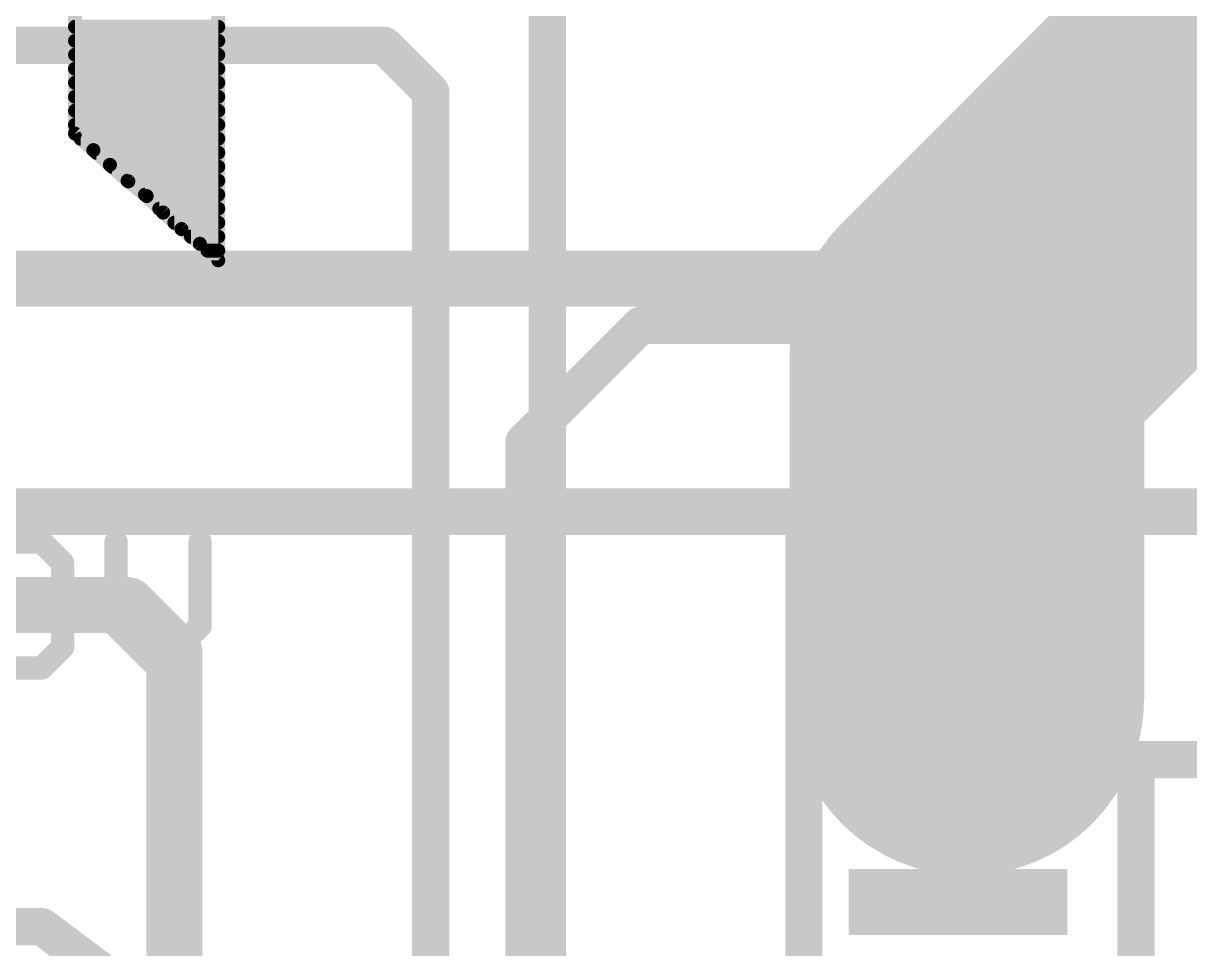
# Model space of a CAD drawing. Extents: x -0.1 to 74.4, y -25.4 to 49.6.
# Drawn here: x 31.31 to 37.66, y 19.21 to 24.25 of the extents above; entities that cross this region are included whole.
import ezdxf

# ---------------------------------------------------------------- set-up
doc = ezdxf.new("R2010")
doc.units = 0
for name, color, linetype in [('1', 12, 'CONTINUOUS'), ('15', 12, 'CONTINUOUS'), ('16', 132, 'CONTINUOUS'), ('2', 132, 'CONTINUOUS'), ('21', 41, 'CONTINUOUS')]:
    doc.layers.add(name, color=color, linetype=linetype)

# ---------------------------------------------------------------- blocks, each defined once
blk = doc.blocks.new('RECT')
blk.add_solid([(-0.5, -0.5), (0.5, -0.5), (-0.5, 0.5), (0.5, 0.5)])

msp = doc.modelspace()

# ---------------------------------------------------------------- linework, layer by layer
at = {"layer": '1'}
for points, const_width in [([(34.163, 18.542), (34.163, 33.782)], 0.2032), ([(36.449, 22.479), (39.37, 25.4)], 1.9304), ([(33.274, 24.13), (26.67, 24.13)], 0.2032), ([(33.528, 23.876), (33.274, 24.13)], 0.2032), ([(33.528, 17.907), (33.528, 23.876)], 0.2032), ([(36.449, 20.574), (36.449, 22.479)], 1.9304), ([(31.877, 21.082), (30.0228, 21.082)], 0.3048), ([(32.131, 20.828), (31.877, 21.082)], 0.3048), ([(32.131, 17.78), (32.131, 20.828)], 0.3048), ([(36.4, 20.525), (36.449, 20.574)], 0.254), ([(36.4, 19.465), (36.4, 20.525)], 0.254)]:
    msp.add_lwpolyline(points, dxfattribs=dict(at, const_width=const_width))
for points, const_width in [([(33.3099, 24.1659, 1), (33.2381, 24.0941)], 0.1016), ([(33.274, 24.0792, 1), (33.274, 24.1808)], 0.1016), ([(33.5788, 23.876, 1), (33.4772, 23.876)], 0.1016), ([(33.4921, 23.8401, 1), (33.5639, 23.9119)], 0.1016), ([(36.9316, 22.479, 1), (35.9664, 22.479)], 0.9652), ([(36.1078, 22.8202, 1), (36.7902, 22.1378)], 0.9652), ([(31.9309, 21.1359, 1), (31.8231, 21.0281)], 0.1524), ([(31.877, 21.0058, 1), (31.877, 21.1582)], 0.1524), ([(35.9664, 20.574, 1), (36.9316, 20.574)], 0.9652), ([(32.2072, 20.828, 1), (32.0548, 20.828)], 0.1524), ([(32.0771, 20.7741, 1), (32.1849, 20.8819)], 0.1524), ([(36.4635, 20.525, 1), (36.3365, 20.525)], 0.127), ([(36.4939, 20.5291, 1), (36.4041, 20.6189)], 0.127), ([(36.3551, 20.5699, 1), (36.4449, 20.4801)], 0.127), ([(36.3365, 19.465, 1), (36.4635, 19.465)], 0.127)]:
    msp.add_lwpolyline(points, format="xyb", dxfattribs=dict(at, const_width=const_width))
at = {"layer": '15', "const_width": 0.254}
msp.add_lwpolyline([(45.72, 21.59), (11.43, 21.59)], dxfattribs=at)
at = {"layer": '16', "const_width": 0.2032}
for points in [[(34.036, 21.971), (34.671, 22.606)], [(34.671, 22.606), (43.688, 22.606)], [(34.036, 17.018), (34.036, 21.971)], [(35.56, 8.89), (35.56, 21.59)], [(35.56, 21.59), (43.18, 21.59)]]:
    msp.add_lwpolyline(points, dxfattribs=at)
at = {"layer": '16', "const_width": 0.1016}
for points in [[(34.671, 22.6568, 1), (34.671, 22.5552)], [(34.7069, 22.5701, 1), (34.6351, 22.6419)], [(34.0868, 21.971, 1), (33.9852, 21.971)], [(34.0001, 22.0069, 1), (34.0719, 21.9351)], [(35.6108, 21.59, 1), (35.5092, 21.59)], [(35.56, 21.6408, 1), (35.56, 21.5392)]]:
    msp.add_lwpolyline(points, format="xyb", dxfattribs=at)
at = {"layer": '2'}
for points, const_width in [([(29.21, 22.86), (40.132, 22.86)], 0.3048), ([(0, 21.59), (45.72, 21.59)], 0.254)]:
    msp.add_lwpolyline(points, dxfattribs=dict(at, const_width=const_width))
at = {"layer": '21'}
for points, const_width in [([(31.59, 23.65), (31.59, 27.34)], 0.0762), ([(32.37, 25), (32.37, 22.96)], 0.0762), ([(31.59, 24.2316), (32.37, 24.2316)], 0.0762), ([(31.59, 24.1554), (32.37, 24.1554)], 0.0762), ([(31.59, 24.0792), (32.37, 24.0792)], 0.0762), ([(31.59, 24.003), (32.37, 24.003)], 0.0762), ([(31.59, 23.9268), (32.37, 23.9268)], 0.0762), ([(31.59, 23.8506), (32.37, 23.8506)], 0.0762), ([(31.59, 23.7744), (32.37, 23.7744)], 0.0762), ([(31.59, 23.6982), (32.37, 23.6982)], 0.0762), ([(31.69, 23.56), (31.59, 23.65)], 0.0762), ([(31.6211, 23.622), (32.37, 23.622)], 0.0762), ([(31.78, 23.48), (31.69, 23.56)], 0.0762), ([(31.706, 23.5458), (32.37, 23.5458)], 0.0762), ([(31.88, 23.39), (31.78, 23.48)], 0.0762), ([(31.7916, 23.4696), (32.37, 23.4696)], 0.0762), ([(31.8762, 23.3934), (32.37, 23.3934)], 0.0762), ([(31.98, 23.31), (31.88, 23.39)], 0.0762), ([(31.971, 23.3172), (32.37, 23.3172)], 0.0762), ([(32.07, 23.22), (31.98, 23.31)], 0.0762), ([(32.049, 23.241), (32.37, 23.241)], 0.0762), ([(32.17, 23.13), (32.07, 23.22)], 0.0762), ([(32.1313, 23.1648), (32.37, 23.1648)], 0.0762), ([(32.27, 23.05), (32.17, 23.13)], 0.0762), ([(32.2218, 23.0886), (32.37, 23.0886)], 0.0762), ([(32.37, 22.96), (32.27, 23.05)], 0.0762), ([(32.3118, 23.0124), (32.37, 23.0124)], 0.0762), ([(31.1795, 21.4255), (31.4083, 21.4255)], 0.127), ([(31.4083, 21.4255), (31.5227, 21.3111)], 0.127), ([(31.8135, 21.4255), (31.8135, 20.9679)], 0.127), ([(32.2711, 20.9679), (32.2711, 21.4255)], 0.127), ([(31.5227, 21.3111), (31.5227, 21.1967)], 0.127), ([(31.5227, 21.1967), (31.4083, 21.0823)], 0.127), ([(31.4083, 21.0823), (31.2939, 21.0823)], 0.127), ([(31.4083, 21.0823), (31.5227, 20.9679)], 0.127), ([(31.5227, 20.9679), (31.5227, 20.8535)], 0.127), ([(31.8135, 20.9679), (32.0423, 20.7391)], 0.127), ([(32.0423, 20.7391), (32.2711, 20.9679)], 0.127), ([(31.5227, 20.8535), (31.4083, 20.7391)], 0.127), ([(31.4083, 20.7391), (31.1795, 20.7391)], 0.127), ([(38.87, 20.24), (37.37, 20.24)], 0.2032), ([(37.37, 20.24), (37.37, 10.24)], 0.2032), ([(31.41, 19.33), (30.21, 19.33)], 0.2032), ([(31.41, 19.33), (30.21, 19.33)], 0.2032), ([(31.81, 19.03), (31.41, 19.33)], 0.2032)]:
    msp.add_lwpolyline(points, dxfattribs=dict(at, const_width=const_width))
for points, const_width in [([(31.59, 24.2507, 1), (31.59, 24.2126)], 0.0381), ([(32.37, 24.2126, 1), (32.37, 24.2507)], 0.0381), ([(31.59, 24.1745, 1), (31.59, 24.1364)], 0.0381), ([(32.37, 24.1364, 1), (32.37, 24.1745)], 0.0381), ([(31.59, 24.0983, 1), (31.59, 24.0602)], 0.0381), ([(32.37, 24.0602, 1), (32.37, 24.0983)], 0.0381), ([(31.59, 24.0221, 1), (31.59, 23.984)], 0.0381), ([(32.37, 23.984, 1), (32.37, 24.0221)], 0.0381), ([(31.59, 23.9459, 1), (31.59, 23.9078)], 0.0381), ([(32.37, 23.9078, 1), (32.37, 23.9459)], 0.0381), ([(31.59, 23.8697, 1), (31.59, 23.8316)], 0.0381), ([(32.37, 23.8316, 1), (32.37, 23.8697)], 0.0381), ([(31.59, 23.7934, 1), (31.59, 23.7553)], 0.0381), ([(32.37, 23.7553, 1), (32.37, 23.7934)], 0.0381), ([(31.59, 23.7172, 1), (31.59, 23.6791)], 0.0381), ([(32.37, 23.6791, 1), (32.37, 23.7172)], 0.0381), ([(31.6027, 23.6642, 1), (31.5773, 23.6358)], 0.0381), ([(31.5709, 23.65, 1), (31.609, 23.65)], 0.0381), ([(31.6211, 23.641, 1), (31.6211, 23.6029)], 0.0381), ([(32.37, 23.6029, 1), (32.37, 23.641)], 0.0381), ([(31.7027, 23.5742, 1), (31.6773, 23.5458)], 0.0381), ([(31.6773, 23.5458, 1), (31.7027, 23.5742)], 0.0381), ([(31.706, 23.5648, 1), (31.706, 23.5267)], 0.0381), ([(32.37, 23.5267, 1), (32.37, 23.5648)], 0.0381), ([(31.7927, 23.4942, 1), (31.7673, 23.4658)], 0.0381), ([(31.7673, 23.4658, 1), (31.7927, 23.4942)], 0.0381), ([(31.7916, 23.4886, 1), (31.7916, 23.4505)], 0.0381), ([(32.37, 23.4505, 1), (32.37, 23.4886)], 0.0381), ([(31.8762, 23.4124, 1), (31.8762, 23.3743)], 0.0381), ([(31.8919, 23.4049, 1), (31.8681, 23.3751)], 0.0381), ([(31.8673, 23.3758, 1), (31.8927, 23.4042)], 0.0381), ([(32.37, 23.3743, 1), (32.37, 23.4124)], 0.0381), ([(31.971, 23.3362, 1), (31.971, 23.2981)], 0.0381), ([(31.9935, 23.3235, 1), (31.9665, 23.2965)], 0.0381), ([(31.9681, 23.2951, 1), (31.9919, 23.3249)], 0.0381), ([(32.37, 23.2981, 1), (32.37, 23.3362)], 0.0381), ([(32.049, 23.26, 1), (32.049, 23.2219)], 0.0381), ([(32.0827, 23.2342, 1), (32.0573, 23.2058)], 0.0381), ([(32.37, 23.2219, 1), (32.37, 23.26)], 0.0381), ([(32.0565, 23.2065, 1), (32.0835, 23.2335)], 0.0381), ([(32.1313, 23.1838, 1), (32.1313, 23.1457)], 0.0381), ([(32.37, 23.1457, 1), (32.37, 23.1838)], 0.0381), ([(32.1819, 23.1449, 1), (32.1581, 23.1151)], 0.0381), ([(32.1573, 23.1158, 1), (32.1827, 23.1442)], 0.0381), ([(32.2218, 23.1076, 1), (32.2218, 23.0695)], 0.0381), ([(32.2827, 23.0642, 1), (32.2573, 23.0358)], 0.0381), ([(32.2581, 23.0351, 1), (32.2819, 23.0649)], 0.0381), ([(32.37, 23.0695, 1), (32.37, 23.1076)], 0.0381), ([(32.3118, 23.0314, 1), (32.3118, 22.9933)], 0.0381), ([(32.37, 22.9933, 1), (32.37, 23.0314)], 0.0381), ([(32.351, 22.96, 1), (32.3891, 22.96)], 0.0381), ([(32.3573, 22.9458, 1), (32.3827, 22.9742)], 0.0381), ([(31.4307, 21.4479, 1), (31.3858, 21.403)], 0.0635), ([(31.4083, 21.3937, 1), (31.4083, 21.4572)], 0.0635), ([(31.8453, 21.4255, 1), (31.7818, 21.4255)], 0.0635), ([(32.3028, 21.4255, 1), (32.2393, 21.4255)], 0.0635), ([(31.5544, 21.3111, 1), (31.4909, 21.3111)], 0.0635), ([(31.5002, 21.2886, 1), (31.5451, 21.3335)], 0.0635), ([(31.4909, 21.1967, 1), (31.5544, 21.1967)], 0.0635), ([(31.5451, 21.1742, 1), (31.5002, 21.2191)], 0.0635), ([(31.2939, 21.114, 1), (31.2939, 21.0505)], 0.0635), ([(31.4307, 21.1047, 1), (31.3858, 21.0598)], 0.0635), ([(31.3858, 21.1047, 1), (31.4307, 21.0598)], 0.0635), ([(31.4083, 21.0505, 1), (31.4083, 21.114)], 0.0635), ([(31.5544, 20.9679, 1), (31.4909, 20.9679)], 0.0635), ([(31.836, 20.9903, 1), (31.791, 20.9454)], 0.0635), ([(32.2935, 20.9454, 1), (32.2486, 20.9903)], 0.0635), ([(31.5002, 20.9454, 1), (31.5451, 20.9903)], 0.0635), ([(31.7818, 20.9679, 1), (31.8453, 20.9679)], 0.0635), ([(32.2393, 20.9679, 1), (32.3028, 20.9679)], 0.0635), ([(31.5451, 20.831, 1), (31.5002, 20.8759)], 0.0635), ([(31.4909, 20.8535, 1), (31.5544, 20.8535)], 0.0635), ([(31.3858, 20.7616, 1), (31.4307, 20.7166)], 0.0635), ([(31.4083, 20.7074, 1), (31.4083, 20.7708)], 0.0635), ([(32.0198, 20.7616, 1), (32.0647, 20.7166)], 0.0635), ([(32.0198, 20.7166, 1), (32.0647, 20.7616)], 0.0635), ([(37.37, 20.2908, 1), (37.37, 20.1892)], 0.1016), ([(37.4208, 20.24, 1), (37.3192, 20.24)], 0.1016), ([(31.4405, 19.3706, 1), (31.3795, 19.2894)], 0.1016), ([(31.41, 19.2792, 1), (31.41, 19.3808)], 0.1016), ([(31.41, 19.2792, 1), (31.41, 19.3808)], 0.1016)]:
    msp.add_lwpolyline(points, format="xyb", dxfattribs=dict(at, const_width=const_width))

# ---------------------------------------------------------------- block references
at = {"layer": '1', "xscale": 0.36, "yscale": 1.19, "rotation": 270}
msp.add_blockref('RECT', (36.4, 19.465), dxfattribs=at)

doc.saveas('drawing.dxf')
